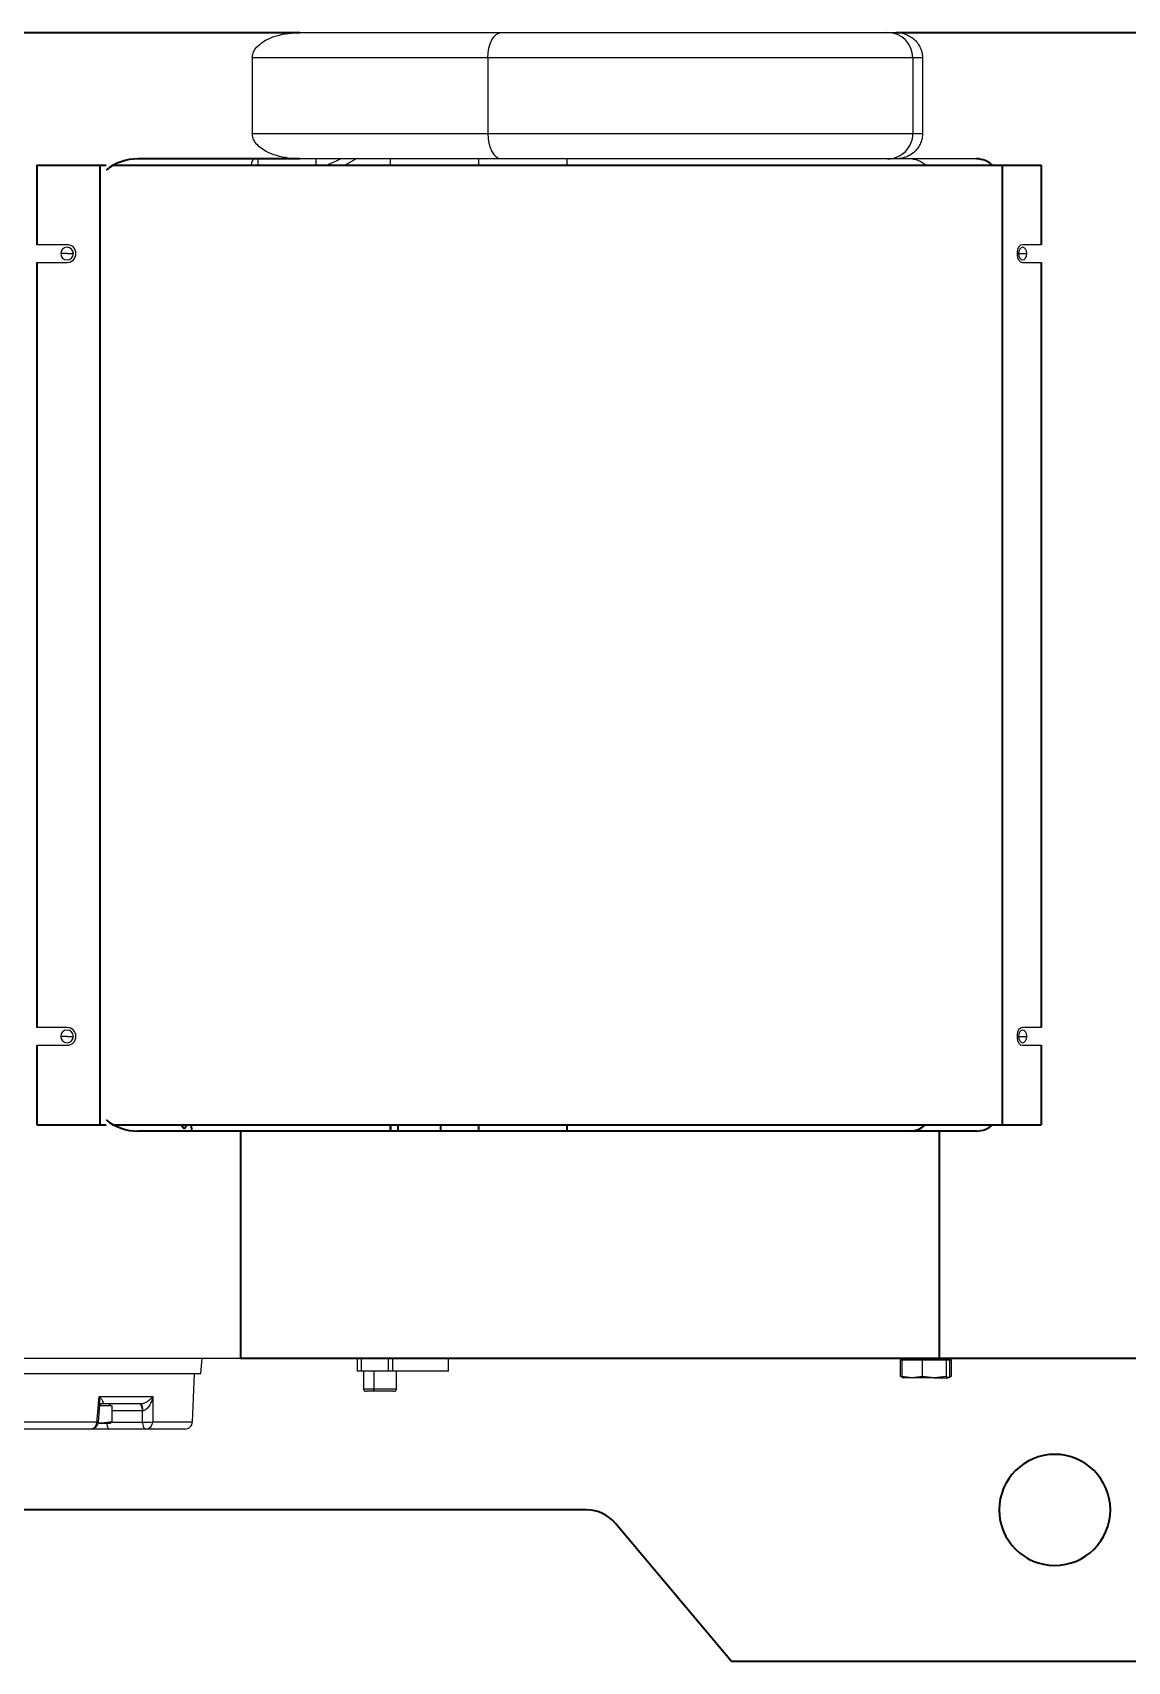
# Model space of a CAD drawing. Header units: millimetres. Extents: x -13 to 15102, y -1400 to 6249.
# Drawn here: x 1765 to 2199, y 3915 to 4560 of the extents above; entities that cross this region are included whole.
import ezdxf

# ---------------------------------------------------------------- set-up
doc = ezdxf.new("R2010")
doc.units = ezdxf.units.MM
doc.header["$LTSCALE"] = 2
doc.layers.add('1轮廓实线层', color=7, linetype='Continuous')

msp = doc.modelspace()

# ---------------------------------------------------------------- linework, layer by layer
at = {"layer": '1轮廓实线层', "lineweight": 35}
for p, q in [((1402.62439, 4560.36521), (1870.99083, 4560.36521)), ((2107.01033, 4560.36521), (2280.8771, 4560.36521)), ((1870.99083, 4510.36523), (1806.80761, 4510.36523)), ((1766.80761, 4507.8652), (1766.80761, 4476.36522)), ((1766.80761, 4507.8652), (1791.80761, 4507.8652)), ((1791.80761, 4507.8652), (1791.80761, 4127.86521)), ((1791.80761, 4507.8652), (1794.26519, 4507.8652)), ((1797.12515, 4507.8652), (2148.97459, 4507.8652)), ((2148.97459, 4507.8652), (2148.97459, 4127.86521)), ((2148.97459, 4507.8652), (2164.36612, 4507.8652)), ((2164.36612, 4507.8652), (2164.36612, 4476.36522)), ((1766.80761, 4469.36519), (1766.80761, 4166.36522)), ((2164.36612, 4469.36519), (2164.36612, 4166.36522)), ((1766.80761, 4159.36519), (1766.80761, 4127.86521)), ((2164.36612, 4159.36519), (2164.36612, 4127.86521)), ((1766.80761, 4127.86521), (1791.80761, 4127.86521)), ((1791.80761, 4127.86521), (1794.26519, 4127.86521)), ((1797.12515, 4127.86521), (2148.97459, 4127.86521)), ((1847.52069, 4125.36521), (1806.80761, 4125.36521)), ((1828.13296, 4125.36521), (1828.02381, 4127.86521)), ((1847.52069, 4125.36521), (1847.52069, 4035.36524)), ((2124.05064, 4125.36521), (1847.52069, 4125.36521)), ((1906.80762, 4125.36521), (1906.80762, 4127.86521)), ((1906.8219, 4127.86521), (1906.8219, 4125.36521)), ((1909.75084, 4127.86521), (1909.75084, 4125.36521)), ((1926.82191, 4125.36521), (1926.82191, 4127.86521)), ((1941.80762, 4125.36521), (1941.80762, 4127.86521)), ((1976.80762, 4125.36521), (1976.80762, 4127.86521)), ((2124.05064, 4125.36521), (2124.05064, 4035.36524)), ((2138.87869, 4125.36521), (2124.05064, 4125.36521)), ((2148.97459, 4127.86521), (2164.36612, 4127.86521)), ((2124.05064, 4035.36524), (1847.52069, 4035.36524)), ((2280.67421, 4035.36524), (2124.05064, 4035.36524)), ((1984.46702, 3975.36518), (1705.54985, 3975.36518)), ((2041.80761, 3915.36523), (1995.95769, 3970.00708)), ((2241.80763, 3915.36523), (2041.80761, 3915.36523))]:
    msp.add_line(p, q, dxfattribs=at)
at = {"layer": '1轮廓实线层'}
for p, q in [((1870.99083, 4560.36521), (1950.69521, 4560.36521)), ((1950.69521, 4560.36521), (2103.62621, 4560.36521)), ((2103.62621, 4560.36521), (2107.01033, 4560.36521)), ((1945.396, 4550.36522), (1852.12003, 4550.36522)), ((1852.12003, 4550.36522), (1852.12003, 4520.36522)), ((2113.62012, 4550.36522), (1945.396, 4550.36522)), ((1945.396, 4550.36522), (1945.396, 4520.36522)), ((2113.62012, 4550.36522), (2113.62012, 4520.36522)), ((2117.44072, 4550.36522), (2113.62012, 4550.36522)), ((2117.44072, 4550.36522), (2117.44072, 4520.36522)), ((1852.12003, 4520.36522), (1945.396, 4520.36522)), ((1945.396, 4520.36522), (2113.62012, 4520.36522)), ((2113.62012, 4520.36522), (2117.44072, 4520.36522)), ((1854.44826, 4507.8652), (1854.44826, 4510.36523)), ((1950.69521, 4510.36523), (1870.99083, 4510.36523)), ((1877.47133, 4507.8652), (1877.47133, 4510.36523)), ((1888.81089, 4507.8652), (1893.14099, 4510.36523)), ((1906.80762, 4507.8652), (1906.80762, 4510.36523)), ((1941.80762, 4507.8652), (1941.80762, 4510.36523)), ((2103.62621, 4510.36523), (1950.69521, 4510.36523)), ((1976.80762, 4507.8652), (1976.80762, 4510.36523)), ((2107.01033, 4510.36523), (2103.62621, 4510.36523)), ((2138.87869, 4510.36523), (2107.01033, 4510.36523)), ((1851.9535, 4507.8652), (1851.86996, 4508.22089)), ((1778.80762, 4476.36522), (1766.80761, 4476.36522)), ((2164.36612, 4476.36522), (2156.97818, 4476.36522)), ((1778.80762, 4472.86524), (1776.30762, 4472.86524)), ((1778.80762, 4472.86524), (1781.30761, 4472.86524)), ((2155.4886, 4472.86524), (2158.74546, 4472.86524)), ((1766.80761, 4469.36519), (1778.80762, 4469.36519)), ((2156.97818, 4469.36519), (2164.36612, 4469.36519)), ((1778.80762, 4166.36522), (1766.80761, 4166.36522)), ((1778.80762, 4162.86523), (1776.30762, 4162.86523)), ((1778.80762, 4162.86523), (1781.30761, 4162.86523)), ((2155.4886, 4162.86523), (2158.74546, 4162.86523)), ((2164.36612, 4166.36522), (2156.97818, 4166.36522)), ((1766.80761, 4159.36519), (1778.80762, 4159.36519)), ((2156.97818, 4159.36519), (2164.36612, 4159.36519)), ((1847.52069, 4035.36524), (1426.09454, 4035.36524)), ((1831.8076, 4029.3652), (1832.33254, 4035.36524)), ((1893.67976, 4035.36524), (1893.67976, 4030.36524)), ((1895.17157, 4035.36524), (1895.17157, 4030.36524)), ((1905.97676, 4035.36524), (1905.97676, 4030.36524)), ((1907.62951, 4035.36524), (1907.62951, 4030.36524)), ((1929.8219, 4030.36524), (1929.8219, 4035.36524)), ((2108.55084, 4034.7652), (2108.55084, 4028.18437)), ((2108.55084, 4034.7652), (2109.2472, 4034.7652)), ((2109.2472, 4034.7652), (2109.2472, 4028.18437)), ((2109.2472, 4034.7652), (2112.56202, 4034.7652)), ((2110.38589, 4035.36524), (2109.78588, 4034.7652)), ((2112.56202, 4034.7652), (2114.05911, 4034.7652)), ((2114.05911, 4034.7652), (2117.37393, 4034.7652)), ((2117.37393, 4034.7652), (2117.37393, 4028.18437)), ((2117.37393, 4034.7652), (2121.23, 4034.7652)), ((2121.88982, 4035.36524), (2122.10076, 4034.81521)), ((2122.97153, 4034.7652), (2126.82759, 4034.7652)), ((2126.82759, 4034.7652), (2126.82759, 4028.18437)), ((2126.82759, 4034.7652), (2127.36886, 4034.7652)), ((2127.61589, 4034.7652), (2127.01588, 4035.36524)), ((2127.36886, 4034.7652), (2127.6133, 4034.7652)), ((2127.6133, 4034.7652), (2128.15457, 4034.7652)), ((2128.15457, 4034.7652), (2128.85093, 4034.7652)), ((2128.15457, 4034.7652), (2128.15457, 4028.18437)), ((2128.85093, 4034.7652), (2128.85093, 4028.18437)), ((1646.26836, 4029.3652), (1831.8076, 4029.3652)), ((1829.26244, 4029.23436), (1646.26836, 4029.23436)), ((1828.43288, 4010.23437), (1829.26244, 4029.23436)), ((1895.17157, 4030.36524), (1893.67976, 4030.36524)), ((1905.97676, 4030.36524), (1895.17157, 4030.36524)), ((1896.17976, 4030.36524), (1896.17976, 4023.36521)), ((1900.19774, 4030.36524), (1900.19774, 4023.36521)), ((1907.62951, 4030.36524), (1905.97676, 4030.36524)), ((1929.8219, 4030.36524), (1907.62951, 4030.36524)), ((1909.17977, 4023.36521), (1909.17977, 4030.36524)), ((2109.60277, 4027.91686), (2108.55084, 4028.18437)), ((2109.07089, 4027.96365), (2109.83588, 4027.68524)), ((2113.31057, 4027.68524), (2109.2472, 4028.18437)), ((2109.2472, 4028.18437), (2109.76096, 4027.79789)), ((2113.31057, 4027.68524), (2109.83588, 4027.68524)), ((2117.37393, 4028.18437), (2113.31057, 4027.68524)), ((2122.10076, 4027.68524), (2113.31057, 4027.68524)), ((2122.10076, 4027.68524), (2117.37393, 4028.18437)), ((2126.82759, 4028.18437), (2122.10076, 4027.68524)), ((2122.10076, 4027.68524), (2127.49108, 4027.68524)), ((2127.49108, 4027.68524), (2126.82759, 4028.18437)), ((2127.6408, 4027.79789), (2127.49108, 4027.68524)), ((2127.49108, 4027.68524), (2127.56588, 4027.68524)), ((2127.8322, 4027.78216), (2128.33088, 4027.96365)), ((2128.15457, 4028.18437), (2127.9205, 4028.0083)), ((2128.85093, 4028.18437), (2127.96589, 4028.04239)), ((2128.3014, 4028.04465), (2128.85093, 4028.18437)), ((1791.49747, 4020.23436), (1812.73808, 4020.23436)), ((1896.17976, 4023.36521), (1900.19774, 4023.36521)), ((1900.57959, 4022.36523), (1897.17977, 4022.36523)), ((1900.19774, 4023.36521), (1909.17977, 4023.36521)), ((1908.17975, 4022.36523), (1900.57959, 4022.36523)), ((1791.19385, 4010.10258), (1791.7939, 4016.93596)), ((1791.71853, 4016.76519), (1793.21354, 4016.76519)), ((1791.95126, 4017.31898), (1792.27333, 4017.36523)), ((1807.71725, 4017.36523), (1792.27333, 4017.36523)), ((1793.21354, 4016.76519), (1796.52377, 4016.76519)), ((1795.97802, 4016.76519), (1795.37802, 4017.36523)), ((1796.52377, 4016.76519), (1796.52377, 4010.18436)), ((1808.70456, 4014.6267), (1796.52377, 4014.6267)), ((1788.20538, 4007.36524), (1721.32183, 4007.36524)), ((1722.66469, 4010.23437), (1790.61096, 4010.23437)), ((1795.70513, 4007.36524), (1788.20538, 4007.36524)), ((1792.46604, 4009.68523), (1791.11933, 4009.85087)), ((1791.12729, 4009.68523), (1792.46604, 4009.68523)), ((1796.52377, 4010.18436), (1792.46604, 4009.68523)), ((1792.46604, 4009.68523), (1795.92802, 4009.68523)), ((1809.94604, 4007.36524), (1795.70513, 4007.36524)), ((1796.00508, 4009.79943), (1796.52377, 4010.18436)), ((1796.41513, 4010.10378), (1808.68301, 4010.10378)), ((1825.43573, 4007.36524), (1809.94604, 4007.36524)), ((1812.69706, 4010.23437), (1828.43288, 4010.23437))]:
    msp.add_line(p, q, dxfattribs=at)
at = {"layer": '1轮廓实线层', "flags": 128}
for points in [[(1945.396, 4550.36522), (1945.49783, 4552.31611), (1945.79937, 4554.19205), (1946.28908, 4555.92091), (1946.9481, 4557.43627), (1947.75113, 4558.67992), (1948.66728, 4559.604), (1949.66137, 4560.17308), (1950.69521, 4560.36521)], [(1945.396, 4520.36522), (1945.49783, 4518.4143), (1945.79937, 4516.53839), (1946.28908, 4514.8095), (1946.9481, 4513.29414), (1947.75113, 4512.05052), (1948.66728, 4511.12641), (1949.66137, 4510.55737), (1950.69521, 4510.36523)], [(2156.97818, 4476.36522), (2156.24123, 4476.15416), (2155.59309, 4475.54637), (2155.11208, 4474.61523), (2154.85614, 4473.47297), (2154.85614, 4472.25745), (2155.11208, 4471.11524), (2155.59309, 4470.18404), (2156.24123, 4469.57631), (2156.97818, 4469.36519)], [(2158.74546, 4472.86524), (2158.62148, 4473.82195), (2158.2685, 4474.63299), (2157.74017, 4475.17492), (2157.117, 4475.36523), (2156.49383, 4475.17492), (2155.96556, 4474.63299), (2155.61258, 4473.82195), (2155.4886, 4472.86524)], [(2155.4886, 4472.86524), (2155.61258, 4471.90852), (2155.96556, 4471.09742), (2156.49383, 4470.5555), (2157.117, 4470.36524), (2157.74017, 4470.5555), (2158.2685, 4471.09742), (2158.62148, 4471.90852), (2158.74546, 4472.86524)], [(2156.97818, 4166.36522), (2156.24123, 4166.15416), (2155.59309, 4165.54637), (2155.11208, 4164.61523), (2154.85614, 4163.47296), (2154.85614, 4162.25745), (2155.11208, 4161.11524), (2155.59309, 4160.18404), (2156.24123, 4159.57631), (2156.97818, 4159.36519)], [(2158.74546, 4162.86523), (2158.62148, 4163.82195), (2158.2685, 4164.63299), (2157.74017, 4165.17491), (2157.117, 4165.36523), (2156.49383, 4165.17491), (2155.96556, 4164.63299), (2155.61258, 4163.82195), (2155.4886, 4162.86523)], [(2155.4886, 4162.86523), (2155.61258, 4161.90852), (2155.96556, 4161.09742), (2156.49383, 4160.5555), (2157.117, 4160.36524), (2157.74017, 4160.5555), (2158.2685, 4161.09742), (2158.62148, 4161.90852), (2158.74546, 4162.86523)], [(1900.57959, 4022.36523), (1900.50509, 4022.38442), (1900.43347, 4022.44134), (1900.36746, 4022.53373), (1900.30958, 4022.65812), (1900.26211, 4022.80964), (1900.22679, 4022.98255), (1900.20507, 4023.17013), (1900.19774, 4023.36521)], [(1808.70456, 4014.6267), (1808.66254, 4015.17321), (1808.57865, 4015.69207), (1808.45576, 4016.16545), (1808.29809, 4016.57708), (1808.11105, 4016.91283), (1807.90106, 4017.16126), (1807.67531, 4017.31379), (1807.44154, 4017.36523)], [(1808.84246, 4014.63319), (1808.80464, 4015.17875), (1808.72965, 4015.69648), (1808.62004, 4016.16873), (1808.47957, 4016.57928), (1808.31303, 4016.91414), (1808.12614, 4017.16186), (1807.92525, 4017.31391), (1807.71725, 4017.36523)], [(1808.68301, 4010.10378), (1808.69517, 4012.63596), (1808.70456, 4014.6267)], [(1794.47029, 4009.68523), (1794.48413, 4009.5572), (1794.56804, 4009.03834), (1794.69093, 4008.56502), (1794.84858, 4008.15339), (1795.03562, 4007.81764), (1795.24562, 4007.56921), (1795.47138, 4007.41668), (1795.70513, 4007.36524)], [(1808.68301, 4010.10378), (1808.72504, 4009.5572), (1808.80893, 4009.03834), (1808.93182, 4008.56502), (1809.08949, 4008.15339), (1809.27653, 4007.81764), (1809.48651, 4007.56921), (1809.71227, 4007.41668), (1809.94604, 4007.36524)]]:
    msp.add_lwpolyline(points, dxfattribs=at)
at = {"layer": '1轮廓实线层', "lineweight": 35, "flags": 128}
msp.add_lwpolyline([(1824.51958, 4127.05131), (1824.70251, 4127.571), (1824.78497, 4127.86521)], dxfattribs=at)
at = {"layer": '1轮廓实线层'}
for centre, radius, start, end in [((2103.62313, 4550.36822), 9.99699, 359.98282843, 89.98232699), ((2103.62318, 4520.36218), 9.99695, 270.01740428, 0.01744031), ((2112.06694, 4500.51644), 9.8521, 48.2372236, 88.51619444), ((1778.80761, 4472.86522), 3.5, 270, 90), ((1778.80761, 4472.86522), 2.5, 0, 180), ((1778.80761, 4472.86522), 2.5, 180, 0), ((1778.80761, 4162.86522), 2.5, 0, 180), ((1778.80761, 4162.86522), 2.5, 180, 0), ((1778.80761, 4162.86522), 3.5, 270, 90), ((1826.26529, 4029.36522), 3, 357.5, 0), ((1897.17976, 4023.36522), 1, 180, 270), ((1908.17976, 4023.36522), 1, 270, 0), ((1788.20537, 4010.36522), 3, 270, 354.97174724), ((1787.89235, 4010.07072), 2.72353, 276.59981898, 3.44475905), ((1790.53506, 4008.54732), 1.68876, 67.03979957, 87.42410546), ((1810.03745, 4030.22767), 20.16943, 266.14953504, 277.57729607), ((1809.82491, 4010.23484), 2.87215, 272.4171259, 359.99064326), ((1825.43574, 4010.36522), 3, 270, 357.5)]:
    msp.add_arc(centre, radius, start, end, dxfattribs=at)
at = {"layer": '1轮廓实线层', "lineweight": 35}
for centre, radius, start, end in [((1806.80761, 4490.36522), 20, 90, 128.83805598), ((2138.62356, 4500.51647), 9.85207, 48.23714968, 88.51608286), ((1806.80761, 4145.36522), 20, 231.16194402, 270), ((2112.06682, 4135.21438), 9.85248, 271.48441318, 311.76170082), ((2138.62345, 4135.21435), 9.85245, 271.48452478, 311.76177473), ((2169.80761, 3975.36522), 22, 0, 180), ((1984.46702, 3960.36522), 15, 40, 90), ((2169.80761, 3975.36522), 22, 180, 0)]:
    msp.add_arc(centre, radius, start, end, dxfattribs=at)
at = {"layer": '1轮廓实线层'}
for points, knots in [([(1852.12003, 4550.36522), (1852.18529, 4550.98319), (1852.32539, 4552.3098), (1853.45086, 4554.21679), (1855.24269, 4556.00264), (1858.04083, 4557.77644), (1861.82106, 4559.23157), (1866.33556, 4560.19229), (1869.45125, 4560.30802), (1870.99083, 4560.36521)], [0, 0, 0, 0, 0.07970109, 0.171097365, 0.279206331, 0.405512701, 0.596884938, 0.800804733, 1, 1, 1, 1]), ([(2107.01033, 4560.36522), (2107.62494, 4560.36522), (2108.26254, 4560.31283), (2109.554, 4560.08371), (2110.20772, 4559.90677), (2111.49167, 4559.41944), (2112.12164, 4559.10893), (2113.31423, 4558.36141), (2113.87656, 4557.92444), (2114.89489, 4556.94813), (2115.35067, 4556.40901), (2116.13036, 4555.26562), (2116.45423, 4554.66165), (2116.96253, 4553.43068), (2117.14709, 4552.80393), (2117.38607, 4551.56576), (2117.44071, 4550.95447), (2117.44071, 4550.36522)], [0, 0, 0, 0, 0.125, 0.125, 0.25, 0.25, 0.375, 0.375, 0.5, 0.5, 0.625, 0.625, 0.75, 0.75, 0.875, 0.875, 1, 1, 1, 1]), ([(1870.99083, 4510.36523), (1869.45125, 4510.42242), (1866.33556, 4510.53815), (1861.82107, 4511.49888), (1858.04081, 4512.95396), (1855.2427, 4514.72781), (1853.45087, 4516.51365), (1852.32538, 4518.42063), (1852.18529, 4519.74725), (1852.12003, 4520.36522)], [0, 0, 0, 0, 0.1991951952, 0.4031149169, 0.5944866059, 0.7207936329, 0.82890256, 0.9202976709, 1, 1, 1, 1]), ([(2117.44072, 4520.36522), (2117.40553, 4519.75025), (2117.33112, 4518.4501), (2116.7224, 4516.55244), (2115.73591, 4514.75762), (2114.19442, 4512.97752), (2112.10039, 4511.50909), (2109.59272, 4510.53947), (2107.86224, 4510.42271), (2107.01033, 4510.36523)], [0, 0, 0, 0, 0.089004361, 0.188168138, 0.300792519, 0.427753388, 0.614686549, 0.81031049, 1, 1, 1, 1]), ([(1851.86996, 4508.22089), (1851.89117, 4508.43872), (1851.93398, 4508.87825), (1852.22597, 4509.60448), (1852.55344, 4510.12895), (1852.70097, 4510.36523)], [0, 0, 0, 0, 0.350599356, 0.70743509, 1, 1, 1, 1]), ([(1887.17197, 4510.36523), (1886.47665, 4510.02227), (1884.85695, 4509.22338), (1883.00069, 4508.37376), (1881.99708, 4507.9806), (1881.70252, 4507.8652)], [0, 0, 0, 0, 0.3470183531, 0.8083507121, 1, 1, 1, 1]), ([(2121.23, 4034.7652), (2121.39238, 4034.78123), (2121.68209, 4034.80985), (2121.97294, 4034.81357), (2122.10076, 4034.81521)], [0, 0, 0, 0, 0.560504335, 1, 1, 1, 1]), ([(2122.10076, 4034.81521), (2122.2634, 4034.81258), (2122.55427, 4034.80788), (2122.84386, 4034.77826), (2122.97153, 4034.7652)], [0, 0, 0, 0, 0.559131018, 1, 1, 1, 1]), ([(1790.61096, 4010.23437), (1790.77668, 4012.10102), (1791.0726, 4015.43433), (1791.36765, 4018.76768), (1791.49747, 4020.23436)], [0, 0, 0, 0, 0.560000563, 1, 1, 1, 1]), ([(1791.49747, 4020.23436), (1791.71717, 4020.01432), (1792.12085, 4019.61002), (1792.56789, 4019.03547), (1792.83886, 4018.58307), (1792.97423, 4018.23007), (1793.01957, 4017.98005), (1792.99985, 4017.70792), (1792.8573, 4017.49688), (1792.5615, 4017.381), (1792.36653, 4017.37033), (1792.27333, 4017.36523)], [0, 0, 0, 0, 0.186443365, 0.342583199, 0.499703401, 0.593224481, 0.676467858, 0.749775528, 0.888348307, 0.946631488, 1, 1, 1, 1]), ([(1791.76474, 4016.93834), (1791.79152, 4017.40165), (1791.85296, 4018.46448), (1791.62568, 4019.59605), (1791.49747, 4020.23436)], [0, 0, 0, 0, 0.4359128622, 1, 1, 1, 1]), ([(1807.71725, 4017.36523), (1807.86089, 4017.37164), (1808.16256, 4017.38511), (1808.61523, 4017.47994), (1809.0573, 4017.61078), (1809.57703, 4017.80809), (1810.20101, 4018.10882), (1810.90651, 4018.53593), (1811.57602, 4019.03582), (1812.21643, 4019.61036), (1812.55429, 4020.01451), (1812.73808, 4020.23436)], [0, 0, 0, 0, 0.059802975, 0.125599262, 0.184569943, 0.250813105, 0.364305481, 0.500542359, 0.657692679, 0.813787815, 1, 1, 1, 1]), ([(1812.73808, 4020.23436), (1812.56993, 4019.59986), (1812.24092, 4018.35835), (1811.38943, 4016.64289), (1810.44597, 4015.41216), (1809.62862, 4014.84864), (1809.17162, 4014.67035), (1808.95081, 4014.64542), (1808.84246, 4014.63319)], [0, 0, 0, 0, 0.282856376, 0.553462158, 0.797469307, 0.903816416, 0.952800614, 1, 1, 1, 1]), ([(1812.73808, 4020.23436), (1812.73068, 4018.36768), (1812.71747, 4015.03432), (1812.70329, 4011.70102), (1812.69706, 4010.23437)], [0, 0, 0, 0, 0.5600015781, 1, 1, 1, 1]), ([(1791.75968, 4016.79905), (1791.75165, 4016.80365), (1791.7296, 4016.81631), (1791.86037, 4017.10722), (1791.91543, 4017.23169), (1791.94262, 4017.29317)], [0, 0, 0, 0, 0.224669258, 0.617052196, 1, 1, 1, 1]), ([(1808.84246, 4014.63319), (1808.81651, 4014.63201), (1808.77017, 4014.62991), (1808.72461, 4014.62768), (1808.70456, 4014.6267)], [0, 0, 0, 0, 0.560015153, 1, 1, 1, 1])]:
    msp.add_open_spline(points, degree=3, knots=knots, dxfattribs=at)
at = {"layer": '1轮廓实线层', "lineweight": 35}
msp.add_open_spline([(1825.8673, 4127.86521), (1825.82241, 4127.5713), (1825.66975, 4126.57197), (1825.19953, 4126.22006), (1824.65377, 4126.56997), (1824.34038, 4127.56998), (1824.24786, 4127.86521)], degree=3, knots=[0, 0, 0, 0, 0.146972491, 0.499731542, 0.852309443, 1, 1, 1, 1], dxfattribs=at)

doc.saveas('drawing.dxf')
